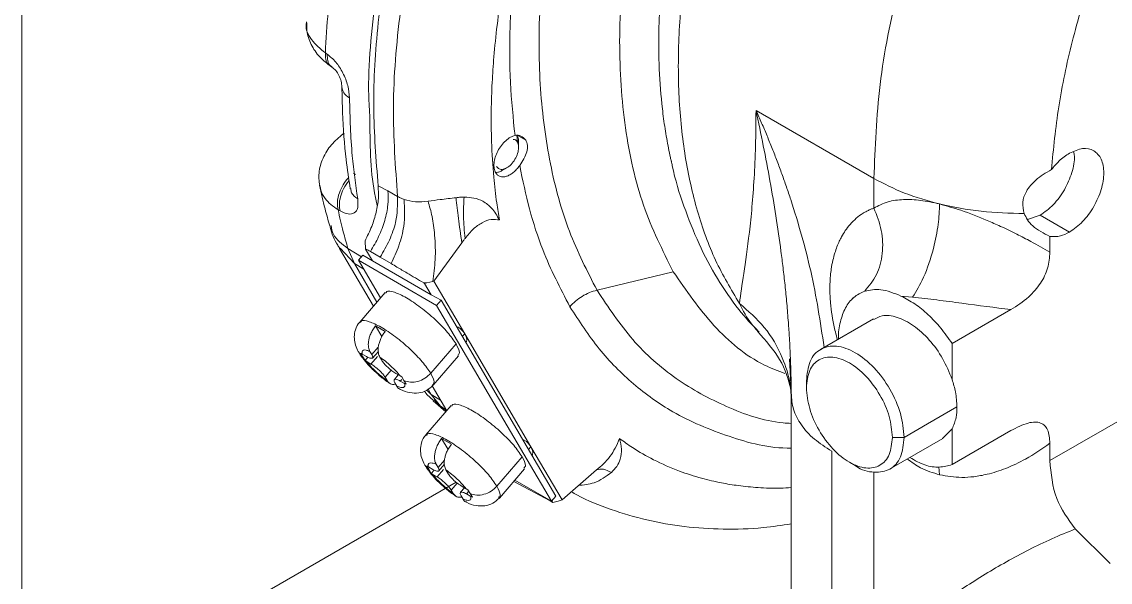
# Model space of a CAD drawing. Header units: millimetres. Extents: x 169 to 14583, y -399 to 10804.
# Drawn here: x 12408.4 to 12487.2, y 7340.8 to 7381.3 of the extents above; entities that cross this region are included whole.
import ezdxf

# ---------------------------------------------------------------- set-up
doc = ezdxf.new("R2010")
doc.units = ezdxf.units.MM
doc.header["$LTSCALE"] = 35

msp = doc.modelspace()

# ---------------------------------------------------------------- linework, layer by layer
at = {"color": 7, "linetype": 'Continuous', "lineweight": 18}
for p, q in [((12408.445, 7549.108), (12408.445, 5785.38)), ((12430.721, 7378.148), (12430.866, 7378.049)), ((12470.067, 7369.988), (12461.544, 7374.909)), ((12431.758, 7373.262), (12431.572, 7373.12)), ((12444.247, 7373.15), (12444.283, 7372.62)), ((12444.887, 7372.767), (12444.26, 7373.129)), ((12444.374, 7372.251), (12444.374, 7372.667)), ((12443.175, 7370.558), (12443.527, 7370.762)), ((12430.063, 7369.143), (12430.022, 7369.398)), ((12434.92, 7369.092), (12434.218, 7369.447)), ((12470.067, 7369.988), (12470.067, 7367.839)), ((12434.919, 7369.092), (12435.627, 7368.684)), ((12481.173, 7367.004), (12482.093, 7367.323)), ((12482.093, 7367.323), (12484.214, 7366.099)), ((12433.268, 7365.465), (12433.314, 7364.881)), ((12482.795, 7364.657), (12482.795, 7365.796)), ((12431.429, 7364.911), (12433.874, 7360.736)), ((12432.495, 7363.832), (12431.462, 7364.937)), ((12432.028, 7364.926), (12432.495, 7363.832)), ((12432.028, 7364.926), (12433.011, 7364.32)), ((12433.815, 7364.025), (12433.314, 7364.881)), ((12434.359, 7364.294), (12433.652, 7364.702)), ((12440.274, 7365.322), (12438.248, 7362.556)), ((12433.177, 7363.41), (12432.495, 7363.832)), ((12432.495, 7363.832), (12434.132, 7361.036)), ((12433.108, 7364.433), (12432.792, 7364.067)), ((12432.792, 7364.067), (12438.449, 7360.801)), ((12434.391, 7361.337), (12432.792, 7364.067)), ((12433.108, 7364.433), (12433.815, 7364.025)), ((12433.815, 7364.025), (12438.058, 7361.576)), ((12435.162, 7363.825), (12434.359, 7364.294)), ((12450.044, 7361.903), (12455.559, 7363.24)), ((12437.579, 7362.393), (12437.509, 7362.433)), ((12437.735, 7362.43), (12437.579, 7362.393)), ((12438.058, 7361.576), (12437.579, 7362.393)), ((12438.167, 7362.536), (12437.735, 7362.43)), ((12438.248, 7362.556), (12438.167, 7362.536)), ((12440.481, 7358.742), (12438.248, 7362.556)), ((12434.724, 7361.723), (12432.893, 7359.598)), ((12438.765, 7361.168), (12438.058, 7361.576)), ((12472.025, 7361.479), (12472.867, 7361.399)), ((12438.449, 7360.801), (12438.765, 7361.168)), ((12438.449, 7360.801), (12440.203, 7357.806)), ((12438.765, 7361.168), (12447.057, 7347.007)), ((12468.574, 7361.35), (12468.513, 7361.282)), ((12475.724, 7358.037), (12479.98, 7360.493)), ((12434.024, 7359.33), (12434.731, 7358.921)), ((12434.024, 7359.33), (12434.487, 7358.54)), ((12470.042, 7359.826), (12466.201, 7357.608)), ((12440.481, 7358.742), (12440.305, 7358.538)), ((12445.265, 7350.573), (12440.481, 7358.742)), ((12461.766, 7358.881), (12461.706, 7358.945)), ((12433.766, 7357.236), (12434.23, 7357.775)), ((12439.85, 7358.01), (12438.02, 7355.885)), ((12440.203, 7357.806), (12442.595, 7353.721)), ((12475.724, 7355.438), (12475.724, 7358.037)), ((12432.842, 7357.377), (12433.115, 7357.075)), ((12432.959, 7357.351), (12433.069, 7357.278)), ((12433.115, 7357.075), (12432.959, 7357.351)), ((12433.069, 7357.278), (12433.378, 7357.1)), ((12433.278, 7356.806), (12433.115, 7357.075)), ((12433.278, 7356.806), (12433.483, 7357.044)), ((12433.388, 7356.733), (12433.278, 7356.806)), ((12433.388, 7356.733), (12433.697, 7356.555)), ((12433.627, 7357.474), (12433.766, 7357.236)), ((12433.697, 7356.555), (12434.167, 7357.101)), ((12433.804, 7356.98), (12434.231, 7357.476)), ((12434.473, 7356.828), (12434.334, 7357.066)), ((12438.196, 7355.03), (12440.026, 7357.154)), ((12463.971, 7356.924), (12464.131, 7353.7)), ((12464.033, 7356.929), (12464.04, 7356.71)), ((12435.161, 7356.111), (12434.723, 7355.602)), ((12494.86, 7356.54), (12482.795, 7349.575)), ((12434.723, 7355.602), (12434.862, 7355.364)), ((12435.672, 7355.775), (12435.392, 7355.45)), ((12435.569, 7354.956), (12435.43, 7355.194)), ((12435.808, 7355.697), (12435.499, 7355.875)), ((12435.808, 7355.697), (12435.929, 7355.636)), ((12435.92, 7355.448), (12435.818, 7355.33)), ((12436.127, 7355.152), (12435.818, 7355.33)), ((12435.929, 7355.636), (12436.085, 7355.36)), ((12436.085, 7355.36), (12436.248, 7355.092)), ((12436.248, 7355.092), (12436.127, 7355.152)), ((12465.188, 7354.842), (12465.188, 7355.332)), ((12438.044, 7354.356), (12437.736, 7354.662)), ((12437.824, 7354.733), (12438.044, 7354.356)), ((12439.175, 7353.167), (12438.119, 7354.97)), ((12464.093, 7354.421), (12464.093, 7338.605)), ((12438.044, 7354.356), (12438.718, 7353.502)), ((12438.726, 7353.934), (12438.044, 7354.356)), ((12438.197, 7353.902), (12439.114, 7353.096)), ((12438.718, 7353.502), (12438.261, 7353.966)), ((12442.595, 7353.721), (12444.988, 7349.636)), ((12439.508, 7353.553), (12437.677, 7351.429)), ((12439.129, 7353.247), (12438.718, 7353.502)), ((12438.718, 7353.502), (12439.178, 7353.162)), ((12472.259, 7351.25), (12471.411, 7351.25)), ((12475.041, 7351.166), (12475.724, 7351.879)), ((12475.724, 7349.28), (12475.724, 7351.879)), ((12479.98, 7351.737), (12475.724, 7349.28)), ((12439.516, 7350.752), (12438.809, 7351.16)), ((12438.809, 7351.16), (12439.271, 7350.37)), ((12445.089, 7350.368), (12445.265, 7350.573)), ((12447.521, 7346.721), (12445.265, 7350.573)), ((12471.201, 7348.948), (12475.042, 7351.165)), ((12482.795, 7349.575), (12482.795, 7350.824)), ((12442.804, 7347.716), (12444.634, 7349.84)), ((12444.988, 7349.636), (12446.742, 7346.641)), ((12467.022, 7350.245), (12467.022, 7334.616)), ((12437.9, 7348.905), (12437.626, 7349.207)), ((12437.743, 7349.181), (12437.854, 7349.108)), ((12437.9, 7348.905), (12437.743, 7349.181)), ((12438.162, 7348.93), (12437.854, 7349.108)), ((12438.062, 7348.637), (12437.9, 7348.905)), ((12438.062, 7348.637), (12438.27, 7348.878)), ((12438.411, 7349.304), (12438.55, 7349.067)), ((12438.481, 7348.385), (12438.953, 7348.933)), ((12439.015, 7349.605), (12438.55, 7349.067)), ((12438.589, 7348.811), (12439.015, 7349.307)), ((12439.257, 7348.658), (12439.118, 7348.896)), ((12442.981, 7346.86), (12444.811, 7348.985)), ((12447.521, 7346.721), (12450.003, 7348.899)), ((12468.299, 7349.454), (12468.726, 7349.207)), ((12474.819, 7348.542), (12474.759, 7349.111)), ((12438.173, 7348.564), (12438.062, 7348.637)), ((12438.173, 7348.564), (12438.481, 7348.385)), ((12444.02, 7348.067), (12446.656, 7346.65)), ((12446.742, 7346.641), (12444.104, 7348.164)), ((12470.067, 7348.742), (12470.067, 7335.389)), ((12439.862, 7348.009), (12408.445, 7329.872)), ((12439.943, 7347.939), (12439.507, 7347.433)), ((12439.507, 7347.433), (12439.646, 7347.195)), ((12440.457, 7347.606), (12440.176, 7347.28)), ((12440.592, 7347.527), (12440.284, 7347.705)), ((12440.592, 7347.527), (12440.713, 7347.467)), ((12440.774, 7347.36), (12440.602, 7347.161)), ((12440.869, 7347.191), (12440.713, 7347.467)), ((12440.354, 7346.787), (12440.214, 7347.024)), ((12440.911, 7346.983), (12440.602, 7347.161)), ((12440.869, 7347.191), (12441.032, 7346.922)), ((12441.032, 7346.922), (12440.911, 7346.983)), ((12446.656, 7346.65), (12446.848, 7346.55)), ((12447.057, 7347.007), (12446.742, 7346.641)), ((12446.86, 7346.544), (12446.779, 7346.684)), ((12487.16, 7342.116), (12484.633, 7344.622))]:
    msp.add_line(p, q, dxfattribs=at)
at = {"color": 7, "linetype": 'Continuous', "lineweight": 18, "flags": 128}
for points in [[(12430.398, 7379.067), (12430.478, 7379.012), (12430.541, 7378.969)], [(12432.576, 7370.282), (12432.496, 7370.327), (12432.433, 7370.362)], [(12431.46, 7367.637), (12431.38, 7367.682), (12431.318, 7367.717)], [(12476.078, 7353.454), (12473.939, 7352.22), (12472.259, 7351.25)]]:
    msp.add_lwpolyline(points, dxfattribs=at)
at = {"color": 7, "linetype": 'Continuous', "lineweight": 18}
for points, knots in [([(12450.044, 7361.903), (12449.335, 7363.279), (12447.915, 7366.032), (12446.577, 7370.968), (12445.851, 7376.389), (12445.804, 7382.267), (12446.421, 7388.484), (12447.696, 7394.938), (12449.606, 7401.517), (12452.119, 7408.11), (12455.192, 7414.603), (12458.771, 7420.885), (12462.797, 7426.849), (12467.2, 7432.393), (12471.904, 7437.422), (12476.83, 7441.849), (12481.892, 7445.599), (12487.005, 7448.609), (12492.08, 7450.826), (12497.032, 7452.212), (12501.775, 7452.744), (12506.227, 7452.411), (12510.317, 7451.227), (12513.953, 7449.183), (12516.915, 7446.632), (12518.383, 7444.443), (12519.022, 7443.49)], [0, 0, 0, 0, 0.042069, 0.084138, 0.126207, 0.168277, 0.210346, 0.252415, 0.294484, 0.336553, 0.378622, 0.420691, 0.462761, 0.50483, 0.546899, 0.588968, 0.631037, 0.673106, 0.715175, 0.757245, 0.799314, 0.841383, 0.883452, 0.925521, 0.96759, 1, 1, 1, 1]), ([(12455.559, 7363.24), (12454.784, 7364.783), (12453.234, 7367.87), (12451.971, 7373.552), (12451.532, 7379.834), (12451.999, 7386.646), (12453.343, 7393.796), (12455.535, 7401.115), (12458.52, 7408.422), (12462.224, 7415.536), (12466.557, 7422.282), (12471.412, 7428.495), (12476.669, 7434.02), (12482.198, 7438.723), (12487.864, 7442.487), (12493.528, 7445.221), (12499.047, 7446.853), (12504.294, 7447.355), (12509.114, 7446.677), (12513.265, 7445.052), (12515.448, 7443.149), (12516.454, 7442.273)], [0, 0, 0, 0, 0.05304, 0.106081, 0.159121, 0.212162, 0.265202, 0.318243, 0.371283, 0.424323, 0.477364, 0.530404, 0.583445, 0.636485, 0.689526, 0.742566, 0.795606, 0.848647, 0.901687, 0.954728, 1, 1, 1, 1]), ([(12482.195, 7434.961), (12480.689, 7433.664), (12477.679, 7431.071), (12473.23, 7426.267), (12470.216, 7422.426), (12468.45, 7419.916), (12467.908, 7419.127), (12467.374, 7418.329), (12466.849, 7417.525), (12466.332, 7416.714), (12465.958, 7416.111), (12465.644, 7415.598), (12465.321, 7415.064), (12464.616, 7413.874), (12463.552, 7411.99), (12462.38, 7409.748), (12461.359, 7407.642), (12460.564, 7405.894), (12459.137, 7402.563), (12458.019, 7399.49), (12457.161, 7396.671), (12456.905, 7395.793), (12456.663, 7394.917), (12456.433, 7394.043), (12456.215, 7393.172), (12456.03, 7392.387), (12455.831, 7391.497), (12455.583, 7390.312), (12455.26, 7388.568), (12454.977, 7386.688), (12454.771, 7384.906), (12454.642, 7383.44), (12454.562, 7382.114), (12454.46, 7379.239), (12454.57, 7376.639), (12454.86, 7374.301), (12454.964, 7373.583), (12455.08, 7372.874), (12455.211, 7372.176), (12455.323, 7371.63), (12455.395, 7371.319), (12455.415, 7371.234)], [0, 0, 0, 0, 0.083947, 0.167889, 0.261886, 0.274206, 0.286526, 0.298846, 0.311166, 0.323487, 0.335807, 0.338412, 0.34655, 0.359762, 0.391455, 0.429505, 0.456884, 0.481651, 0.503805, 0.597802, 0.610123, 0.622444, 0.634764, 0.647085, 0.659406, 0.671727, 0.680458, 0.697368, 0.722456, 0.755721, 0.779444, 0.801353, 0.821448, 0.839729, 0.933727, 0.946047, 0.958368, 0.970688, 0.983009, 0.99533, 1, 1, 1, 1]), ([(12445.088, 7422.077), (12443.893, 7420.155), (12441.503, 7416.311), (12438.424, 7410.255), (12435.772, 7404.091), (12433.579, 7397.778), (12431.909, 7391.417), (12430.765, 7385.078), (12430.52, 7381.071), (12430.398, 7379.067)], [0, 0, 0, 0, 0.1400035, 0.2800069, 0.4200104, 0.5600138, 0.7066759, 0.8533379, 1, 1, 1, 1]), ([(12512.372, 7420.498), (12511.138, 7419.665), (12508.671, 7418.002), (12505.038, 7414.89), (12501.522, 7411.379), (12498.176, 7407.503), (12495.068, 7403.324), (12492.244, 7398.9), (12489.727, 7394.286), (12487.555, 7389.527), (12485.755, 7384.694), (12484.35, 7379.877), (12483.345, 7375.14), (12483.052, 7372.133), (12482.906, 7370.627)], [0, 0, 0, 0, 0.08309, 0.166024, 0.250014, 0.333986, 0.416912, 0.500001, 0.583076, 0.666005, 0.749996, 0.833982, 0.916913, 1, 1, 1, 1]), ([(12448.299, 7420.236), (12446.828, 7417.846), (12443.886, 7413.065), (12440.265, 7405.477), (12437.331, 7397.79), (12435.171, 7390.106), (12433.915, 7382.662), (12433.413, 7377.393), (12433.592, 7374.826), (12433.617, 7374.455)], [0, 0, 0, 0, 0.162103, 0.324205, 0.486308, 0.64841, 0.810513, 0.972616, 1, 1, 1, 1]), ([(12434.218, 7369.447), (12434.068, 7371.331), (12433.767, 7375.093), (12434.128, 7381.224), (12435.079, 7387.595), (12436.666, 7394.159), (12438.846, 7400.795), (12441.595, 7407.386), (12444.833, 7413.867), (12447.38, 7417.974), (12448.656, 7420.032)], [0, 0, 0, 0, 0.12525, 0.2500107, 0.3747663, 0.5000006, 0.6252388, 0.7500009, 0.8747627, 1, 1, 1, 1]), ([(12435.627, 7368.684), (12435.467, 7370.809), (12435.149, 7375.06), (12435.675, 7381.55), (12436.69, 7387.739), (12437.722, 7391.621), (12438.238, 7393.562)], [0, 0, 0, 0, 0.2799611, 0.5599221, 0.7799611, 1, 1, 1, 1]), ([(12442.983, 7366.98), (12442.917, 7367.389), (12442.753, 7368.403), (12442.543, 7370.281), (12442.405, 7372.504), (12442.382, 7374.799), (12442.447, 7376.848), (12442.585, 7378.909), (12442.818, 7381.176), (12443.213, 7383.936), (12443.783, 7386.92), (12444.428, 7389.65), (12444.88, 7391.268), (12445.057, 7391.903)], [0, 0, 0, 0, 0.056361, 0.139696, 0.249994, 0.342914, 0.426252, 0.500011, 0.589667, 0.693118, 0.819427, 0.929131, 1, 1, 1, 1]), ([(12445.057, 7391.903), (12444.726, 7390.035), (12444.062, 7386.299), (12443.718, 7381.318), (12443.721, 7376.895), (12443.983, 7374.362), (12444.114, 7373.095)], [0, 0, 0, 0, 0.279973, 0.559954, 0.779979, 1, 1, 1, 1]), ([(12429.042, 7381.324), (12429.039, 7381.312), (12428.916, 7380.877), (12429.279, 7380.015), (12430.035, 7379.375), (12430.398, 7379.067)], [0, 0, 0, 0, 0.013957, 0.526248, 1, 1, 1, 1]), ([(12429.069, 7381.234), (12429.058, 7381.094), (12429.022, 7380.608), (12429.289, 7379.789), (12429.839, 7378.852), (12430.429, 7378.381), (12430.721, 7378.148)], [0, 0, 0, 0, 0.119703, 0.415657, 0.710803, 1, 1, 1, 1]), ([(12430.398, 7379.067), (12430.399, 7378.911), (12430.401, 7378.583), (12430.533, 7378.271), (12430.692, 7378.194), (12430.736, 7378.172)], [0, 0, 0, 0, 0.396064, 0.831167, 1, 1, 1, 1]), ([(12430.541, 7378.969), (12430.751, 7378.795), (12431.177, 7378.443), (12431.7, 7377.615), (12432.066, 7376.682), (12432.119, 7376.101), (12432.146, 7375.808)], [0, 0, 0, 0, 0.237982, 0.482682, 0.738233, 1, 1, 1, 1]), ([(12430.541, 7378.969), (12430.542, 7378.813), (12430.545, 7378.485), (12430.68, 7378.169), (12430.844, 7378.09), (12430.893, 7378.067)], [0, 0, 0, 0, 0.3891499, 0.8166477, 1, 1, 1, 1]), ([(12430.865, 7378.05), (12430.966, 7377.968), (12431.17, 7377.802), (12431.399, 7377.433), (12431.562, 7377.008), (12431.585, 7376.74), (12431.597, 7376.604)], [0, 0, 0, 0, 0.237787, 0.481378, 0.737044, 1, 1, 1, 1]), ([(12431.597, 7376.602), (12431.608, 7375.983), (12431.641, 7374.192), (12431.83, 7371.727), (12432.094, 7369.942), (12432.197, 7369.245)], [0, 0, 0, 0, 0.24312, 0.703972, 1, 1, 1, 1]), ([(12432.146, 7375.808), (12431.986, 7375.927), (12431.668, 7376.164), (12431.622, 7376.465), (12431.6, 7376.613)], [0, 0, 0, 0, 0.5048, 1, 1, 1, 1]), ([(12432.146, 7375.808), (12432.185, 7374.395), (12432.254, 7371.873), (12432.592, 7369.535), (12432.741, 7368.507)], [0, 0, 0, 0, 0.559967, 1, 1, 1, 1]), ([(12460.339, 7360.947), (12460.434, 7361.612), (12460.623, 7362.933), (12460.999, 7365.438), (12461.258, 7367.884), (12461.416, 7369.969), (12461.523, 7372.289), (12461.537, 7374.036), (12461.544, 7374.909)], [0, 0, 0, 0, 0.254529, 0.505964, 0.63049, 0.754208, 0.877284, 1, 1, 1, 1]), ([(12461.544, 7374.909), (12461.68, 7374.604), (12461.953, 7373.995), (12462.342, 7373.078), (12462.716, 7372.158), (12463.075, 7371.236), (12463.418, 7370.311), (12463.746, 7369.383), (12464.243, 7367.905), (12464.857, 7365.867), (12465.793, 7362.262), (12466.193, 7359.592), (12466.468, 7357.762)], [0, 0, 0, 0, 0.053181, 0.106323, 0.159484, 0.212699, 0.266003, 0.319431, 0.373019, 0.521464, 0.672078, 1, 1, 1, 1]), ([(12461.544, 7374.909), (12461.724, 7374.052), (12462.09, 7372.314), (12462.569, 7369.77), (12463, 7367.216), (12463.299, 7365.144), (12463.506, 7363.492), (12463.647, 7362.234), (12463.776, 7360.91), (12463.88, 7359.639), (12463.967, 7358.317), (12464.017, 7357.436), (12464.032, 7356.946), (12464.033, 7356.929)], [0, 0, 0, 0, 0.126073, 0.255542, 0.388735, 0.529198, 0.596228, 0.669046, 0.747604, 0.831864, 0.901506, 0.996562, 1, 1, 1, 1]), ([(12433.617, 7374.455), (12433.63, 7372.548), (12433.644, 7370.283), (12434.079, 7368.331), (12434.148, 7368.024)], [0, 0, 0, 0, 0.842646, 1, 1, 1, 1]), ([(12431.573, 7373.12), (12431.28, 7372.86), (12430.683, 7372.329), (12430.124, 7371.318), (12429.855, 7370.236), (12429.98, 7369.543), (12430.042, 7369.196)], [0, 0, 0, 0, 0.240138, 0.48976, 0.744438, 1, 1, 1, 1]), ([(12442.719, 7370.398), (12442.676, 7370.496), (12442.589, 7370.692), (12442.588, 7371.094), (12442.674, 7371.529), (12442.86, 7371.973), (12443.119, 7372.387), (12443.435, 7372.729), (12443.779, 7372.991), (12444.003, 7373.061), (12444.114, 7373.095)], [0, 0, 0, 0, 0.125252, 0.250744, 0.375497, 0.500106, 0.62452, 0.749865, 0.875282, 1, 1, 1, 1]), ([(12444.283, 7372.62), (12444.322, 7372.521), (12444.399, 7372.323), (12444.351, 7371.903), (12444.186, 7371.467), (12443.918, 7371.07), (12443.591, 7370.775), (12443.255, 7370.63), (12442.953, 7370.644), (12442.83, 7370.789), (12442.768, 7370.861)], [0, 0, 0, 0, 0.1249997, 0.2499995, 0.3749997, 0.5, 0.6250003, 0.7500005, 0.8750003, 1, 1, 1, 1]), ([(12443.979, 7372.81), (12444.014, 7372.81), (12444.148, 7372.81), (12444.225, 7372.701), (12444.283, 7372.62)], [0, 0, 0, 0, 0.256769, 1, 1, 1, 1]), ([(12444.114, 7373.095), (12444.188, 7373.104), (12444.336, 7373.121), (12444.628, 7373.044), (12444.783, 7372.878), (12444.887, 7372.767)], [0, 0, 0, 0, 0.248527, 0.499023, 1, 1, 1, 1]), ([(12444.26, 7373.129), (12444.29, 7373.059), (12444.35, 7372.922), (12444.38, 7372.75), (12444.374, 7372.653), (12444.374, 7372.652)], [0, 0, 0, 0, 0.504205, 0.995288, 1, 1, 1, 1]), ([(12444.887, 7372.767), (12444.946, 7372.644), (12445.064, 7372.399), (12444.996, 7371.916), (12444.78, 7371.414), (12444.561, 7371.085), (12444.452, 7370.921)], [0, 0, 0, 0, 0.246584, 0.494037, 0.747621, 1, 1, 1, 1]), ([(12482.093, 7367.323), (12482.417, 7367.553), (12483.064, 7368.013), (12483.893, 7369.154), (12484.421, 7370.399), (12484.632, 7371.399), (12484.532, 7371.817), (12484.509, 7371.917)], [0, 0, 0, 0, 0.232209, 0.463862, 0.695776, 0.927675, 1, 1, 1, 1]), ([(12484.214, 7371.815), (12483.955, 7371.641), (12483.492, 7371.331), (12483.085, 7370.843), (12482.906, 7370.627)], [0, 0, 0, 0, 0.559617, 1, 1, 1, 1]), ([(12484.214, 7366.099), (12484.538, 7366.329), (12485.186, 7366.789), (12486.009, 7367.925), (12486.56, 7369.188), (12486.753, 7370.423), (12486.56, 7371.434), (12486.009, 7372.061), (12485.186, 7372.247), (12484.538, 7371.959), (12484.214, 7371.815)], [0, 0, 0, 0, 0.1249998, 0.2499997, 0.3749998, 0.5, 0.6250002, 0.7500003, 0.8750002, 1, 1, 1, 1]), ([(12444.452, 7370.921), (12444.381, 7370.827), (12444.238, 7370.638), (12443.993, 7370.411), (12443.74, 7370.237), (12443.488, 7370.129), (12443.248, 7370.089), (12443.033, 7370.123), (12442.847, 7370.22), (12442.762, 7370.339), (12442.719, 7370.398)], [0, 0, 0, 0, 0.125416, 0.250846, 0.37538, 0.500096, 0.62458, 0.750124, 0.875466, 1, 1, 1, 1]), ([(12444.452, 7370.921), (12444.674, 7369.859), (12445.12, 7367.735), (12446.253, 7364.233), (12447.39, 7362.045), (12448.084, 7360.707)], [0, 0, 0, 0, 0.280045, 0.560093, 1, 1, 1, 1]), ([(12455.427, 7371.234), (12455.447, 7371.125), (12455.661, 7369.986), (12456.305, 7367.971), (12457.373, 7365.23), (12458.711, 7362.737), (12460.152, 7360.59), (12461.254, 7359.398), (12461.747, 7358.865)], [0, 0, 0, 0, 0.021925, 0.22923, 0.434897, 0.638089, 0.838133, 1, 1, 1, 1]), ([(12443.19, 7370.578), (12443.161, 7370.557), (12443.053, 7370.479), (12442.876, 7370.424), (12442.744, 7370.421), (12442.683, 7370.419)], [0, 0, 0, 0, 0.162219, 0.613667, 1, 1, 1, 1]), ([(12482.906, 7370.627), (12482.507, 7370.39), (12481.775, 7369.955), (12481.07, 7369.112), (12480.755, 7368.252), (12480.879, 7367.718), (12480.941, 7367.453)], [0, 0, 0, 0, 0.309077, 0.567766, 0.785503, 1, 1, 1, 1]), ([(12429.969, 7369.506), (12430.098, 7368.928), (12430.323, 7367.926), (12430.602, 7366.96), (12430.72, 7366.552)], [0, 0, 0, 0, 0.577257, 1, 1, 1, 1]), ([(12432.086, 7370.047), (12432.071, 7370.033), (12431.914, 7369.893), (12431.663, 7369.512), (12431.378, 7368.916), (12431.236, 7368.266), (12431.291, 7367.895), (12431.318, 7367.717)], [0, 0, 0, 0, 0.024064, 0.249812, 0.483284, 0.752397, 1, 1, 1, 1]), ([(12431.46, 7367.637), (12431.436, 7367.785), (12431.384, 7368.094), (12431.474, 7368.654), (12431.701, 7369.278), (12431.97, 7369.647), (12432.114, 7369.845)], [0, 0, 0, 0, 0.22286, 0.463972, 0.713325, 1, 1, 1, 1]), ([(12433.268, 7365.465), (12433.439, 7365.814), (12433.777, 7366.503), (12434.095, 7367.552), (12434.267, 7368.558), (12434.235, 7369.151), (12434.218, 7369.447)], [0, 0, 0, 0, 0.256711, 0.50682, 0.753544, 1, 1, 1, 1]), ([(12431.318, 7367.717), (12430.963, 7367.972), (12430.395, 7368.38), (12430.153, 7368.935), (12430.063, 7369.143)], [0, 0, 0, 0, 0.62394, 1, 1, 1, 1]), ([(12432.741, 7368.507), (12432.558, 7368.642), (12432.273, 7368.851), (12432.254, 7369.147), (12432.248, 7369.253)], [0, 0, 0, 0, 0.643574, 1, 1, 1, 1]), ([(12433.652, 7364.702), (12433.865, 7365.058), (12434.297, 7365.78), (12434.725, 7366.948), (12434.965, 7368.095), (12434.935, 7368.763), (12434.92, 7369.092)], [0, 0, 0, 0, 0.24596, 0.499952, 0.753969, 1, 1, 1, 1]), ([(12434.359, 7364.294), (12434.598, 7364.7), (12435.074, 7365.51), (12435.619, 7367.078), (12435.624, 7368.076), (12435.627, 7368.684)], [0, 0, 0, 0, 0.280601, 0.561202, 1, 1, 1, 1]), ([(12435.627, 7368.684), (12435.711, 7368.638), (12435.863, 7368.556), (12436.026, 7368.494), (12436.099, 7368.467)], [0, 0, 0, 0, 0.555394, 1, 1, 1, 1]), ([(12437.827, 7368.344), (12438.115, 7368.382), (12438.762, 7368.468), (12439.463, 7368.548), (12439.851, 7368.592)], [0, 0, 0, 0, 0.445064, 1, 1, 1, 1]), ([(12439.851, 7368.592), (12439.961, 7368.606), (12440.159, 7368.632), (12440.349, 7368.636), (12440.434, 7368.638)], [0, 0, 0, 0, 0.558379, 1, 1, 1, 1]), ([(12439.851, 7368.592), (12439.902, 7368.11), (12440.005, 7367.121), (12440.183, 7365.931), (12440.274, 7365.322)], [0, 0, 0, 0, 0.487978, 1, 1, 1, 1]), ([(12440.434, 7368.638), (12440.409, 7368.182), (12440.359, 7367.268), (12440.453, 7366.19), (12440.499, 7365.651)], [0, 0, 0, 0, 0.5, 1, 1, 1, 1]), ([(12440.434, 7368.638), (12440.681, 7368.624), (12441.201, 7368.595), (12441.878, 7368.32), (12442.517, 7367.817), (12442.815, 7367.282), (12442.983, 7366.98)], [0, 0, 0, 0, 0.177624, 0.373642, 0.646008, 1, 1, 1, 1]), ([(12432.741, 7368.507), (12432.757, 7368.278), (12432.79, 7367.824), (12432.528, 7367.452), (12432.08, 7367.353), (12431.665, 7367.543), (12431.46, 7367.637)], [0, 0, 0, 0, 0.2575939, 0.5120904, 0.7591235, 1, 1, 1, 1]), ([(12435.162, 7363.825), (12435.359, 7364.251), (12435.76, 7365.118), (12436.183, 7366.785), (12436.131, 7367.833), (12436.099, 7368.467)], [0, 0, 0, 0, 0.276678, 0.5625561, 1, 1, 1, 1]), ([(12436.099, 7368.467), (12436.37, 7368.393), (12436.919, 7368.242), (12437.521, 7368.31), (12437.827, 7368.344)], [0, 0, 0, 0, 0.493183, 1, 1, 1, 1]), ([(12438.167, 7362.536), (12438.239, 7363.05), (12438.388, 7364.103), (12438.338, 7365.774), (12438.143, 7367.238), (12437.931, 7367.982), (12437.827, 7368.344)], [0, 0, 0, 0, 0.2744937, 0.5621631, 0.7865054, 1, 1, 1, 1]), ([(12470.067, 7367.839), (12469.994, 7367.812), (12469.839, 7367.755), (12469.603, 7367.646), (12469.417, 7367.545), (12469.138, 7367.375), (12468.782, 7367.113), (12468.356, 7366.689), (12468.008, 7366.235), (12467.755, 7365.821), (12467.557, 7365.43), (12467.391, 7365.039), (12467.234, 7364.585), (12467.091, 7364.046), (12467.003, 7363.578), (12466.94, 7363.105), (12466.898, 7362.646), (12466.882, 7362.135), (12466.889, 7361.684), (12466.906, 7361.309), (12466.931, 7360.996), (12466.98, 7360.51), (12467.075, 7359.842), (12467.238, 7359.023), (12467.379, 7358.507), (12467.43, 7358.318)], [0, 0, 0, 0, 0.026885, 0.056736, 0.089552, 0.100453, 0.169865, 0.241979, 0.303891, 0.35815, 0.396853, 0.439605, 0.486412, 0.53728, 0.597321, 0.615877, 0.663483, 0.71632, 0.743204, 0.773055, 0.805871, 0.816773, 0.886185, 0.958299, 1, 1, 1, 1]), ([(12474.819, 7368.139), (12474.353, 7368.238), (12473.429, 7368.435), (12472.163, 7368.49), (12470.994, 7368.334), (12470.389, 7368.01), (12470.067, 7367.839)], [0, 0, 0, 0, 0.235176, 0.467057, 0.716995, 1, 1, 1, 1]), ([(12472.867, 7361.399), (12473.141, 7361.843), (12473.713, 7362.769), (12474.368, 7364.756), (12474.754, 7366.656), (12474.798, 7367.657), (12474.819, 7368.139)], [0, 0, 0, 0, 0.267801, 0.559315, 0.787663, 1, 1, 1, 1]), ([(12482.795, 7364.657), (12482.343, 7364.913), (12481.571, 7365.352), (12480.371, 7365.974), (12479.313, 7366.487), (12477.978, 7367.083), (12476.482, 7367.675), (12475.334, 7367.995), (12474.819, 7368.139)], [0, 0, 0, 0, 0.190709, 0.326178, 0.473286, 0.592252, 0.8168, 1, 1, 1, 1]), ([(12431.318, 7367.717), (12431.437, 7367.185), (12431.651, 7366.234), (12431.912, 7365.326), (12432.028, 7364.926)], [0, 0, 0, 0, 0.559994, 1, 1, 1, 1]), ([(12442.983, 7366.98), (12442.791, 7367.011), (12442.411, 7367.072), (12441.744, 7366.82), (12441.076, 7366.36), (12440.692, 7365.888), (12440.499, 7365.651)], [0, 0, 0, 0, 0.255869, 0.505672, 0.752137, 1, 1, 1, 1]), ([(12480.941, 7367.453), (12481.012, 7367.3), (12481.161, 7366.975), (12481.718, 7366.331), (12482.35, 7366.017), (12482.795, 7365.796)], [0, 0, 0, 0, 0.2093229, 0.4424219, 1, 1, 1, 1]), ([(12430.725, 7366.561), (12430.732, 7366.53), (12430.835, 7366.034), (12431.073, 7365.468), (12431.394, 7365), (12431.446, 7364.925)], [0, 0, 0, 0, 0.052789, 0.848039, 1, 1, 1, 1]), ([(12430.809, 7366.578), (12430.851, 7366.361), (12430.982, 7365.687), (12431.605, 7365.233), (12432.028, 7364.926)], [0, 0, 0, 0, 0.321786, 1, 1, 1, 1]), ([(12440.499, 7365.651), (12440.457, 7365.592), (12440.379, 7365.484), (12440.307, 7365.372), (12440.274, 7365.322)], [0, 0, 0, 0, 0.55374, 1, 1, 1, 1]), ([(12482.795, 7365.796), (12483.042, 7365.774), (12483.484, 7365.736), (12483.991, 7365.988), (12484.214, 7366.099)], [0, 0, 0, 0, 0.55954, 1, 1, 1, 1]), ([(12433.314, 7364.881), (12433.375, 7364.851), (12433.484, 7364.798), (12433.601, 7364.731), (12433.652, 7364.702)], [0, 0, 0, 0, 0.5646404, 1, 1, 1, 1]), ([(12479.98, 7360.493), (12480.414, 7360.769), (12481.017, 7361.153), (12481.727, 7361.871), (12482.123, 7362.389), (12482.429, 7362.934), (12482.732, 7363.718), (12482.77, 7364.274), (12482.795, 7364.657)], [0, 0, 0, 0, 0.318566, 0.443303, 0.556822, 0.662341, 0.767619, 1, 1, 1, 1]), ([(12437.509, 7362.433), (12437.108, 7362.669), (12436.468, 7363.045), (12435.681, 7363.517), (12435.301, 7363.743), (12435.162, 7363.825)], [0, 0, 0, 0, 0.514513, 0.822428, 1, 1, 1, 1]), ([(12463.637, 7355.872), (12463.138, 7356.063), (12461.187, 7356.809), (12458.366, 7359.186), (12456.495, 7361.888), (12455.559, 7363.24)], [0, 0, 0, 0, 0.146737, 0.573369, 1, 1, 1, 1]), ([(12437.509, 7362.433), (12437.551, 7362.432), (12437.626, 7362.431), (12437.701, 7362.43), (12437.735, 7362.43)], [0, 0, 0, 0, 0.560041, 1, 1, 1, 1]), ([(12434.771, 7361.683), (12434.787, 7361.726), (12434.845, 7361.886), (12435.362, 7361.792), (12436.225, 7361.398), (12437.291, 7360.683), (12438.356, 7359.788), (12439.3, 7358.823), (12439.667, 7358.281), (12439.85, 7358.01)], [0, 0, 0, 0, 0.057924, 0.214936, 0.371949, 0.528962, 0.685974, 0.842986, 1, 1, 1, 1]), ([(12464.093, 7352.258), (12463.893, 7352.271), (12462.207, 7352.379), (12459.366, 7353.399), (12455.698, 7355.369), (12452.519, 7358.176), (12450.869, 7360.661), (12450.044, 7361.903)], [0, 0, 0, 0, 0.032571, 0.274428, 0.516285, 0.758143, 1, 1, 1, 1]), ([(12469.404, 7361.833), (12469.127, 7361.701), (12468.573, 7361.436), (12467.975, 7360.661), (12467.624, 7359.636), (12467.479, 7358.84), (12467.522, 7358.379), (12467.523, 7358.371)], [0, 0, 0, 0, 0.2489368, 0.4978736, 0.7468104, 0.9957472, 1, 1, 1, 1]), ([(12469.404, 7361.833), (12469.783, 7361.907), (12470.58, 7362.062), (12471.528, 7361.679), (12472.024, 7361.479)], [0, 0, 0, 0, 0.476341, 1, 1, 1, 1]), ([(12475.724, 7358.037), (12475.457, 7358.421), (12474.924, 7359.187), (12473.998, 7360.153), (12473.021, 7360.958), (12472.358, 7361.304), (12472.024, 7361.479)], [0, 0, 0, 0, 0.251204, 0.499966, 0.748744, 1, 1, 1, 1]), ([(12464.093, 7350.472), (12464.092, 7350.472), (12462.472, 7350.448), (12459.541, 7351.252), (12455.722, 7352.816), (12452.636, 7355.048), (12450.118, 7357.564), (12448.763, 7359.659), (12448.084, 7360.707)], [0, 0, 0, 0, 0.000132, 0.229349, 0.459082, 0.639369, 0.819518, 1, 1, 1, 1]), ([(12461.706, 7358.945), (12461.539, 7359.11), (12461.016, 7359.625), (12460.613, 7360.411), (12460.339, 7360.947)], [0, 0, 0, 0, 0.318852, 1, 1, 1, 1]), ([(12460.339, 7360.947), (12460.978, 7360.395), (12462.273, 7359.275), (12463.439, 7357.204), (12464.039, 7355.36), (12464.078, 7354.284), (12464.093, 7353.87)], [0, 0, 0, 0, 0.299679, 0.607629, 0.848778, 1, 1, 1, 1]), ([(12479.98, 7360.493), (12478.817, 7360.645), (12477.093, 7360.87), (12474.648, 7361.196), (12473.452, 7361.332), (12472.867, 7361.399)], [0, 0, 0, 0, 0.514352, 0.762304, 1, 1, 1, 1]), ([(12475.724, 7355.438), (12475.516, 7355.951), (12475.101, 7356.975), (12474.096, 7358.347), (12472.94, 7359.404), (12471.743, 7360.004), (12470.726, 7360.151), (12470.259, 7359.879), (12470.072, 7359.77)], [0, 0, 0, 0, 0.17652, 0.353041, 0.529561, 0.706081, 0.882601, 1, 1, 1, 1]), ([(12432.908, 7359.607), (12432.9, 7359.601), (12432.725, 7359.463), (12432.562, 7359.062), (12432.467, 7358.521), (12432.541, 7358.009), (12432.684, 7357.645), (12432.801, 7357.435), (12432.836, 7357.372)], [0, 0, 0, 0, 0.011408, 0.26143, 0.469593, 0.670279, 0.901353, 1, 1, 1, 1]), ([(12438.02, 7355.885), (12437.836, 7356.156), (12437.47, 7356.698), (12436.526, 7357.663), (12435.461, 7358.558), (12434.395, 7359.274), (12433.532, 7359.668), (12433.015, 7359.762), (12432.958, 7359.602), (12432.942, 7359.56)], [0, 0, 0, 0, 0.15715, 0.3143, 0.47145, 0.6286, 0.78575, 0.9429, 1, 1, 1, 1]), ([(12433.627, 7357.474), (12433.586, 7357.566), (12433.498, 7357.766), (12433.503, 7358.128), (12433.574, 7358.468), (12433.676, 7358.754), (12433.824, 7359.054), (12433.956, 7359.236), (12434.024, 7359.33)], [0, 0, 0, 0, 0.200902, 0.434033, 0.563211, 0.700536, 0.846092, 1, 1, 1, 1]), ([(12439.872, 7359.277), (12439.913, 7359.26), (12440.212, 7359.133), (12440.356, 7358.923), (12440.481, 7358.742)], [0, 0, 0, 0, 0.139019, 1, 1, 1, 1]), ([(12434.731, 7358.921), (12434.663, 7358.828), (12434.53, 7358.646), (12434.382, 7358.347), (12434.28, 7358.06), (12434.209, 7357.72), (12434.206, 7357.358), (12434.294, 7357.158), (12434.334, 7357.066)], [0, 0, 0, 0, 0.153908, 0.299464, 0.436789, 0.565967, 0.799098, 1, 1, 1, 1]), ([(12440.481, 7358.742), (12440.573, 7358.554), (12440.679, 7358.335), (12440.585, 7358.112), (12440.572, 7358.082)], [0, 0, 0, 0, 0.861893, 1, 1, 1, 1]), ([(12461.655, 7358.927), (12462.255, 7358.241), (12463.502, 7356.817), (12463.872, 7355.455), (12464.063, 7354.748)], [0, 0, 0, 0, 0.481516, 1, 1, 1, 1]), ([(12433.069, 7357.278), (12433.057, 7357.345), (12433.033, 7357.481), (12433.138, 7357.571), (12433.327, 7357.584), (12433.527, 7357.51), (12433.627, 7357.474)], [0, 0, 0, 0, 0.249842, 0.5, 0.750158, 1, 1, 1, 1]), ([(12439.85, 7358.01), (12439.972, 7357.771), (12440.17, 7357.382), (12440.032, 7357.247), (12439.979, 7357.194)], [0, 0, 0, 0, 0.613094, 1, 1, 1, 1]), ([(12472.259, 7351.25), (12472.206, 7351.815), (12472.1, 7352.945), (12471.282, 7354.776), (12470.114, 7356.359), (12468.724, 7357.48), (12467.334, 7357.964), (12466.165, 7357.73), (12465.348, 7356.843), (12465.242, 7355.836), (12465.188, 7355.332)], [0, 0, 0, 0, 0.125, 0.25, 0.375, 0.5, 0.625, 0.75, 0.875, 1, 1, 1, 1]), ([(12432.815, 7357.409), (12432.888, 7357.283), (12432.995, 7357.1), (12433.155, 7356.918), (12433.205, 7356.861)], [0, 0, 0, 0, 0.6850229, 1, 1, 1, 1]), ([(12433.205, 7356.861), (12433.335, 7356.698), (12433.611, 7356.351), (12433.988, 7356.017), (12434.188, 7355.841)], [0, 0, 0, 0, 0.470007, 1, 1, 1, 1]), ([(12433.378, 7357.1), (12433.423, 7357.075), (12433.511, 7357.026), (12433.663, 7356.968), (12433.792, 7356.964), (12433.843, 7357.032), (12433.82, 7357.136), (12433.784, 7357.202), (12433.766, 7357.236)], [0, 0, 0, 0, 0.124637, 0.246421, 0.501058, 0.754645, 0.875928, 1, 1, 1, 1]), ([(12434.862, 7355.364), (12434.725, 7355.465), (12434.45, 7355.666), (12434.046, 7356.021), (12433.673, 7356.387), (12433.483, 7356.618), (12433.388, 7356.733)], [0, 0, 0, 0, 0.249842, 0.5, 0.750158, 1, 1, 1, 1]), ([(12434.334, 7357.066), (12434.472, 7356.965), (12434.747, 7356.764), (12435.151, 7356.409), (12435.523, 7356.043), (12435.713, 7355.812), (12435.808, 7355.697)], [0, 0, 0, 0, 0.249842, 0.5, 0.750158, 1, 1, 1, 1]), ([(12434.473, 7356.828), (12434.496, 7356.791), (12434.542, 7356.718), (12434.679, 7356.549), (12434.904, 7356.321), (12435.158, 7356.105), (12435.36, 7355.959), (12435.453, 7355.903), (12435.499, 7355.875)], [0, 0, 0, 0, 0.124637, 0.246421, 0.501058, 0.754645, 0.875928, 1, 1, 1, 1]), ([(12471.411, 7351.25), (12471.364, 7351.748), (12471.27, 7352.742), (12470.551, 7354.354), (12469.522, 7355.745), (12468.299, 7356.733), (12467.077, 7357.156), (12466.048, 7356.953), (12465.33, 7356.171), (12465.235, 7355.285), (12465.188, 7354.842)], [0, 0, 0, 0, 0.125126, 0.250014, 0.375014, 0.500008, 0.625008, 0.750001, 0.874962, 1, 1, 1, 1]), ([(12434.723, 7355.602), (12434.7, 7355.639), (12434.654, 7355.712), (12434.517, 7355.881), (12434.292, 7356.109), (12434.038, 7356.325), (12433.836, 7356.471), (12433.744, 7356.527), (12433.697, 7356.555)], [0, 0, 0, 0, 0.1246375, 0.2464206, 0.5010575, 0.7546446, 0.8759284, 1, 1, 1, 1]), ([(12464.04, 7356.71), (12464.055, 7356.275), (12464.083, 7355.493), (12464.091, 7354.749), (12464.094, 7354.42)], [0, 0, 0, 0, 0.557364, 1, 1, 1, 1]), ([(12434.188, 7355.841), (12434.232, 7355.799), (12434.495, 7355.549), (12434.79, 7355.346), (12435.035, 7355.178)], [0, 0, 0, 0, 0.16854, 1, 1, 1, 1]), ([(12435.485, 7355.101), (12435.439, 7355.093), (12435.275, 7355.065), (12435.042, 7355.133), (12434.919, 7355.291), (12434.862, 7355.364)], [0, 0, 0, 0, 0.171487, 0.616503, 1, 1, 1, 1]), ([(12435.818, 7355.33), (12435.774, 7355.355), (12435.685, 7355.404), (12435.534, 7355.462), (12435.404, 7355.466), (12435.353, 7355.398), (12435.376, 7355.294), (12435.412, 7355.228), (12435.43, 7355.194)], [0, 0, 0, 0, 0.124637, 0.246421, 0.501058, 0.754645, 0.875928, 1, 1, 1, 1]), ([(12436.127, 7355.152), (12436.139, 7355.085), (12436.163, 7354.949), (12436.058, 7354.859), (12435.87, 7354.846), (12435.669, 7354.92), (12435.569, 7354.956)], [0, 0, 0, 0, 0.249842, 0.5, 0.750158, 1, 1, 1, 1]), ([(12438.148, 7355.068), (12438.202, 7355.121), (12438.341, 7355.256), (12438.141, 7355.647), (12438.02, 7355.885)], [0, 0, 0, 0, 0.388996, 1, 1, 1, 1]), ([(12476.078, 7353.454), (12476.058, 7353.811), (12476.024, 7354.447), (12475.816, 7355.135), (12475.724, 7355.438)], [0, 0, 0, 0, 0.559749, 1, 1, 1, 1]), ([(12435.569, 7354.956), (12435.622, 7354.874), (12435.687, 7354.77), (12435.798, 7354.745), (12435.821, 7354.74)], [0, 0, 0, 0, 0.797983, 1, 1, 1, 1]), ([(12435.814, 7354.728), (12435.818, 7354.725), (12436.05, 7354.592), (12436.458, 7354.477), (12437.125, 7354.428), (12437.742, 7354.609), (12438.037, 7354.885), (12438.182, 7355.021)], [0, 0, 0, 0, 0.0057561, 0.3129033, 0.5666141, 0.7869791, 1, 1, 1, 1]), ([(12437.563, 7354.601), (12437.581, 7354.574), (12437.753, 7354.311), (12437.999, 7354.108), (12438.22, 7353.925)], [0, 0, 0, 0, 0.10176, 1, 1, 1, 1]), ([(12464.094, 7354.42), (12464.121, 7354.038), (12464.176, 7353.266), (12464.769, 7352.148), (12465.69, 7351.107), (12466.581, 7350.531), (12467.022, 7350.245)], [0, 0, 0, 0, 0.247474, 0.5, 0.752526, 1, 1, 1, 1]), ([(12465.188, 7354.842), (12465.235, 7354.345), (12465.329, 7353.35), (12466.048, 7351.739), (12467.077, 7350.348), (12468.3, 7349.359), (12469.522, 7348.936), (12470.551, 7349.139), (12471.269, 7349.921), (12471.364, 7350.807), (12471.411, 7351.25)], [0, 0, 0, 0, 0.125126, 0.250014, 0.375014, 0.500008, 0.625008, 0.750001, 0.874962, 1, 1, 1, 1]), ([(12439.555, 7353.513), (12439.571, 7353.556), (12439.629, 7353.717), (12440.146, 7353.623), (12441.009, 7353.229), (12442.075, 7352.513), (12443.14, 7351.618), (12444.084, 7350.653), (12444.451, 7350.111), (12444.634, 7349.84)], [0, 0, 0, 0, 0.0579164, 0.214931, 0.3719455, 0.5289601, 0.6859746, 0.8429862, 1, 1, 1, 1]), ([(12475.724, 7351.879), (12475.837, 7352.134), (12476.039, 7352.59), (12476.066, 7353.19), (12476.078, 7353.454)], [0, 0, 0, 0, 0.55975, 1, 1, 1, 1]), ([(12482.795, 7350.824), (12482.77, 7351.177), (12482.732, 7351.69), (12482.429, 7352.124), (12482.119, 7352.318), (12481.712, 7352.379), (12481, 7352.271), (12480.402, 7351.958), (12479.98, 7351.737)], [0, 0, 0, 0, 0.23221, 0.337364, 0.442721, 0.560831, 0.690264, 1, 1, 1, 1]), ([(12437.692, 7351.438), (12437.684, 7351.431), (12437.509, 7351.293), (12437.346, 7350.892), (12437.251, 7350.352), (12437.326, 7349.84), (12437.468, 7349.475), (12437.585, 7349.266), (12437.62, 7349.203)], [0, 0, 0, 0, 0.011408, 0.26143, 0.469593, 0.670279, 0.901353, 1, 1, 1, 1]), ([(12437.726, 7351.39), (12437.742, 7351.433), (12437.8, 7351.592), (12438.316, 7351.498), (12439.179, 7351.104), (12440.245, 7350.389), (12441.31, 7349.494), (12442.254, 7348.529), (12442.621, 7347.987), (12442.804, 7347.716)], [0, 0, 0, 0, 0.0571, 0.21425, 0.3714, 0.52855, 0.6857, 0.84285, 1, 1, 1, 1]), ([(12468.724, 7349.209), (12468.724, 7349.209), (12469.175, 7348.845), (12470.12, 7348.664), (12471.281, 7348.84), (12472.1, 7349.742), (12472.206, 7350.748), (12472.259, 7351.25)], [0, 0, 0, 0, 0.000072, 0.250054, 0.500036, 0.750018, 1, 1, 1, 1]), ([(12438.411, 7349.304), (12438.37, 7349.397), (12438.283, 7349.597), (12438.287, 7349.958), (12438.358, 7350.298), (12438.46, 7350.585), (12438.608, 7350.884), (12438.74, 7351.066), (12438.809, 7351.16)], [0, 0, 0, 0, 0.200902, 0.434033, 0.563211, 0.700536, 0.846092, 1, 1, 1, 1]), ([(12439.516, 7350.752), (12439.447, 7350.658), (12439.314, 7350.476), (12439.166, 7350.177), (12439.064, 7349.891), (12438.994, 7349.55), (12438.99, 7349.188), (12439.078, 7348.989), (12439.118, 7348.896)], [0, 0, 0, 0, 0.153908, 0.299464, 0.436789, 0.565967, 0.799098, 1, 1, 1, 1]), ([(12444.656, 7351.108), (12444.697, 7351.09), (12444.996, 7350.963), (12445.141, 7350.754), (12445.265, 7350.573)], [0, 0, 0, 0, 0.139066, 1, 1, 1, 1]), ([(12445.265, 7350.573), (12445.357, 7350.384), (12445.463, 7350.165), (12445.369, 7349.943), (12445.356, 7349.912)], [0, 0, 0, 0, 0.861834, 1, 1, 1, 1]), ([(12451.674, 7351.164), (12451.576, 7350.933), (12451.386, 7350.484), (12450.988, 7349.86), (12450.523, 7349.314), (12450.179, 7349.04), (12450.003, 7348.899)], [0, 0, 0, 0, 0.2572708, 0.500194, 0.743016, 1, 1, 1, 1]), ([(12451.674, 7351.164), (12451.735, 7350.917), (12451.851, 7350.45), (12451.771, 7349.745), (12451.52, 7349.149), (12451.227, 7348.861), (12451.085, 7348.72)], [0, 0, 0, 0, 0.3212559, 0.6058426, 0.8082162, 1, 1, 1, 1]), ([(12464.093, 7347.615), (12463.83, 7347.599), (12463.012, 7347.551), (12461.739, 7347.606), (12460.322, 7347.739), (12458.959, 7347.962), (12457.526, 7348.296), (12455.873, 7348.83), (12454.203, 7349.568), (12452.774, 7350.382), (12451.983, 7350.944), (12451.674, 7351.164)], [0, 0, 0, 0, 0.055303, 0.172296, 0.277267, 0.370217, 0.483195, 0.613484, 0.772634, 0.910859, 1, 1, 1, 1]), ([(12474.819, 7348.542), (12475.351, 7348.452), (12476.171, 7348.312), (12477.328, 7348.397), (12478.4, 7348.588), (12479.665, 7348.999), (12481.203, 7349.721), (12482.219, 7350.425), (12482.795, 7350.824)], [0, 0, 0, 0, 0.188879, 0.29139, 0.408305, 0.573026, 0.758205, 1, 1, 1, 1]), ([(12444.634, 7349.84), (12444.756, 7349.601), (12444.955, 7349.212), (12444.816, 7349.077), (12444.763, 7349.025)], [0, 0, 0, 0, 0.613074, 1, 1, 1, 1]), ([(12472.484, 7349.689), (12472.798, 7349.46), (12473.518, 7348.935), (12474.35, 7348.684), (12474.819, 7348.542)], [0, 0, 0, 0, 0.436446, 1, 1, 1, 1]), ([(12475.724, 7349.28), (12475.424, 7349.202), (12474.824, 7349.047), (12473.775, 7349.166), (12473.034, 7349.585), (12472.665, 7349.793)], [0, 0, 0, 0, 0.334652, 0.669304, 1, 1, 1, 1]), ([(12437.599, 7349.239), (12437.673, 7349.114), (12437.779, 7348.931), (12437.939, 7348.749), (12437.989, 7348.692)], [0, 0, 0, 0, 0.685023, 1, 1, 1, 1]), ([(12437.854, 7349.108), (12437.841, 7349.176), (12437.817, 7349.311), (12437.922, 7349.402), (12438.111, 7349.414), (12438.311, 7349.341), (12438.411, 7349.304)], [0, 0, 0, 0, 0.249842, 0.5, 0.750158, 1, 1, 1, 1]), ([(12438.55, 7349.067), (12438.584, 7348.994), (12438.651, 7348.85), (12438.566, 7348.78), (12438.396, 7348.808), (12438.24, 7348.889), (12438.162, 7348.93)], [0, 0, 0, 0, 0.279619, 0.559237, 0.779619, 1, 1, 1, 1]), ([(12439.118, 7348.896), (12439.256, 7348.796), (12439.531, 7348.595), (12439.935, 7348.24), (12440.307, 7347.874), (12440.497, 7347.643), (12440.592, 7347.527)], [0, 0, 0, 0, 0.249842, 0.5, 0.750158, 1, 1, 1, 1]), ([(12450.003, 7348.899), (12450.155, 7348.945), (12450.427, 7349.025), (12450.884, 7348.813), (12451.085, 7348.72)], [0, 0, 0, 0, 0.559973, 1, 1, 1, 1]), ([(12482.795, 7349.575), (12482.879, 7348.631), (12483.041, 7346.798), (12484.113, 7345.333), (12484.633, 7344.622)], [0, 0, 0, 0, 0.515483, 1, 1, 1, 1]), ([(12437.989, 7348.692), (12438.119, 7348.528), (12438.395, 7348.181), (12438.772, 7347.848), (12438.972, 7347.671)], [0, 0, 0, 0, 0.470007, 1, 1, 1, 1]), ([(12439.646, 7347.195), (12439.509, 7347.295), (12439.234, 7347.496), (12438.83, 7347.851), (12438.458, 7348.217), (12438.268, 7348.448), (12438.173, 7348.564)], [0, 0, 0, 0, 0.249842, 0.5, 0.750158, 1, 1, 1, 1]), ([(12439.507, 7347.433), (12439.484, 7347.469), (12439.438, 7347.542), (12439.301, 7347.711), (12439.077, 7347.939), (12438.822, 7348.156), (12438.62, 7348.301), (12438.528, 7348.357), (12438.481, 7348.385)], [0, 0, 0, 0, 0.124637, 0.246421, 0.501058, 0.754645, 0.875928, 1, 1, 1, 1]), ([(12440.284, 7347.705), (12440.174, 7347.776), (12439.954, 7347.916), (12439.636, 7348.196), (12439.393, 7348.456), (12439.303, 7348.591), (12439.257, 7348.658)], [0, 0, 0, 0, 0.279619, 0.559237, 0.779619, 1, 1, 1, 1]), ([(12451.085, 7348.72), (12450.688, 7348.422), (12449.982, 7347.893), (12449.081, 7347.812), (12448.688, 7347.777)], [0, 0, 0, 0, 0.5635032, 1, 1, 1, 1]), ([(12438.972, 7347.671), (12439.016, 7347.629), (12439.279, 7347.379), (12439.574, 7347.177), (12439.819, 7347.008)], [0, 0, 0, 0, 0.16854, 1, 1, 1, 1]), ([(12440.602, 7347.161), (12440.558, 7347.185), (12440.469, 7347.234), (12440.318, 7347.292), (12440.188, 7347.297), (12440.137, 7347.228), (12440.16, 7347.125), (12440.196, 7347.058), (12440.214, 7347.024)], [0, 0, 0, 0, 0.124637, 0.246421, 0.501058, 0.754645, 0.875928, 1, 1, 1, 1]), ([(12442.804, 7347.716), (12442.926, 7347.477), (12443.125, 7347.086), (12442.986, 7346.951), (12442.932, 7346.898)], [0, 0, 0, 0, 0.611004, 1, 1, 1, 1]), ([(12448.197, 7347.314), (12448.328, 7347.238), (12449.23, 7346.712), (12451.05, 7346.007), (12453.638, 7345.223), (12456.354, 7344.75), (12459.171, 7344.572), (12461.759, 7344.639), (12463.419, 7344.889), (12464.093, 7344.991)], [0, 0, 0, 0, 0.028795, 0.197457, 0.366273, 0.536109, 0.707667, 0.881394, 1, 1, 1, 1]), ([(12440.269, 7346.932), (12440.223, 7346.924), (12440.06, 7346.895), (12439.826, 7346.964), (12439.703, 7347.122), (12439.646, 7347.195)], [0, 0, 0, 0, 0.171487, 0.616503, 1, 1, 1, 1]), ([(12440.911, 7346.983), (12440.923, 7346.915), (12440.948, 7346.78), (12440.843, 7346.689), (12440.654, 7346.677), (12440.454, 7346.75), (12440.354, 7346.787)], [0, 0, 0, 0, 0.2498418, 0.5, 0.7501582, 1, 1, 1, 1]), ([(12440.354, 7346.787), (12440.406, 7346.704), (12440.471, 7346.6), (12440.582, 7346.576), (12440.605, 7346.571)], [0, 0, 0, 0, 0.797983, 1, 1, 1, 1]), ([(12440.598, 7346.558), (12440.602, 7346.556), (12440.835, 7346.423), (12441.242, 7346.307), (12441.909, 7346.259), (12442.526, 7346.439), (12442.821, 7346.715), (12442.966, 7346.851)], [0, 0, 0, 0, 0.005756, 0.312903, 0.566614, 0.786979, 1, 1, 1, 1]), ([(12446.86, 7346.544), (12446.858, 7346.545), (12446.854, 7346.547), (12446.85, 7346.549), (12446.848, 7346.55)], [0, 0, 0, 0, 0.560723, 1, 1, 1, 1]), ([(12446.86, 7346.544), (12446.984, 7346.572), (12447.209, 7346.624), (12447.424, 7346.691), (12447.521, 7346.721)], [0, 0, 0, 0, 0.547705, 1, 1, 1, 1]), ([(12484.633, 7344.622), (12484.067, 7344.393), (12482.918, 7343.928), (12480.665, 7342.834), (12477.995, 7341.322), (12475.132, 7339.426), (12473.553, 7338.167), (12472.748, 7337.526)], [0, 0, 0, 0, 0.113757, 0.230764, 0.475064, 0.732448, 1, 1, 1, 1])]:
    msp.add_open_spline(points, degree=3, knots=knots, dxfattribs=at)
for points in [[(12481.381, 7432.042), (12480.126, 7430.843), (12477.615, 7428.445), (12474.054, 7424.362), (12470.7, 7419.986), (12467.606, 7415.333), (12464.808, 7410.472), (12462.343, 7405.462), (12460.239, 7400.365), (12458.525, 7395.245), (12457.221, 7390.167), (12456.344, 7385.194), (12455.905, 7380.389), (12455.909, 7375.812), (12456.355, 7371.517), (12457.246, 7367.571), (12458.535, 7363.979), (12459.738, 7361.958), (12460.339, 7360.947)], [(12495.523, 7423.878), (12493.728, 7422.13), (12490.137, 7418.636), (12485.214, 7412.433), (12480.795, 7405.723), (12477.017, 7398.602), (12473.967, 7391.27), (12471.748, 7383.925), (12470.332, 7376.709), (12470.156, 7372.229), (12470.067, 7369.988)], [(12474.819, 7368.139), (12473.95, 7368.381), (12472.211, 7368.865), (12470.782, 7369.614), (12470.067, 7369.988)], [(12470.067, 7367.839), (12470.28, 7367.306), (12470.704, 7366.24), (12470.741, 7364.535), (12470.342, 7362.96), (12469.717, 7362.209), (12469.404, 7361.833)], [(12480.941, 7367.453), (12479.889, 7367.475), (12477.786, 7367.518), (12475.808, 7367.932), (12474.819, 7368.139)], [(12448.084, 7360.707), (12448.216, 7360.847), (12448.48, 7361.125), (12448.963, 7361.466), (12449.488, 7361.741), (12449.859, 7361.849), (12450.044, 7361.903)], [(12436.085, 7355.36), (12436.238, 7355.308), (12436.543, 7355.205), (12437.09, 7355.274), (12437.62, 7355.497), (12437.886, 7355.756), (12438.02, 7355.885)], [(12442.804, 7347.716), (12442.671, 7347.586), (12442.404, 7347.327), (12441.874, 7347.105), (12441.328, 7347.035), (12441.022, 7347.139), (12440.869, 7347.191)]]:
    msp.add_open_spline(points, degree=3, dxfattribs=at)

doc.saveas('drawing.dxf')
